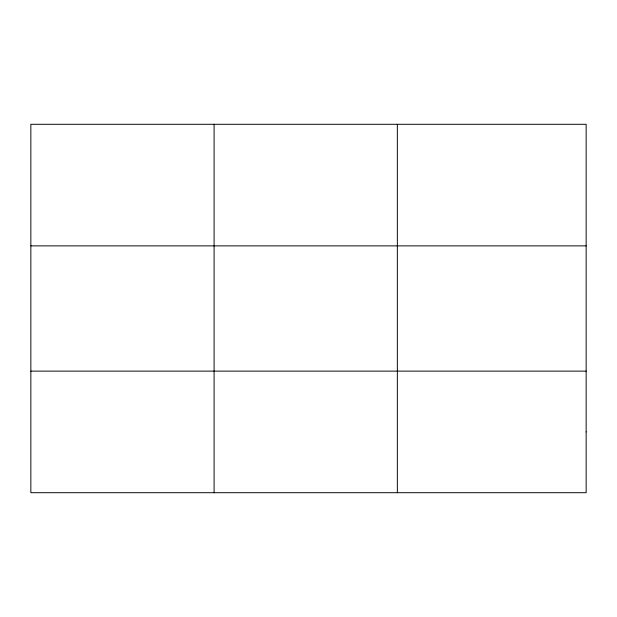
<?xml version="1.0" encoding="UTF-8"?>
<svg xmlns="http://www.w3.org/2000/svg" width="617" height="617" viewBox="0 0 617 617"><rect width="100%" height="100%" fill="white"/><g stroke="black" fill="none" stroke-linecap="round" stroke-linejoin="round"><path stroke-width="0.93" d="M214.099 492.705L214.099 124.295M397.348 492.705L397.348 124.295M30.85 245.875L586.15 245.875M30.85 371.125L586.15 371.125M586.15 431.915L586.15 492.705L30.85 492.705L30.85 124.295L586.15 124.295L586.15 431.915"/></g></svg>
